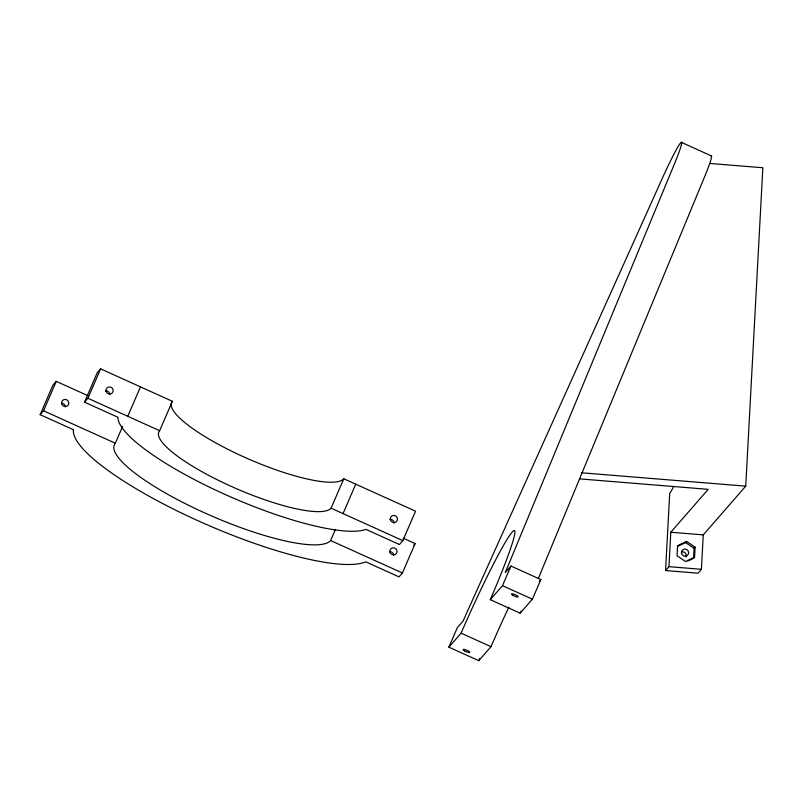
<?xml version="1.0" encoding="UTF-8"?>
<svg xmlns="http://www.w3.org/2000/svg" width="803" height="803" viewBox="0 0 803 803"><rect width="100%" height="100%" fill="white"/><g stroke="black" fill="none" stroke-linecap="round" stroke-linejoin="round"><path stroke-width="1.2" d="M710.123 163.471L762.85 167.757L745.736 486.146L703.257 534.878L701.4 569.297L698.008 573.191L665.567 570.552L669.722 493.082A118.402 16.863 -85.3 0 0 673.165 487.321M665.567 570.552L668.959 566.657L670.806 532.238L708.196 489.338L579.876 478.899M695.097 547.144L694.083 548.319L693.541 558.376L694.555 557.202L695.097 547.144L686.605 541.403L677.571 545.719L677.039 555.776L685.521 561.518L694.555 557.202M538.321 578.531L704.452 177.142A38.373 2.67 -65.7 0 0 710.886 156.053M403.156 538.161L415.131 543.571L402.403 572.981L399.011 576.875L365.726 561.829A162.266 36.496 23.4 0 1 197.869 520.685A162.266 36.496 23.4 0 1 73.434 429.715L40.15 414.669L52.878 385.259L56.27 381.365L88.2 395.799M40.15 414.669L43.543 410.775L56.27 381.365M84.506 402.152L97.233 372.743L100.626 368.848L172.374 401.289A94.292 21.209 23.4 0 0 243.5 456.766A94.292 21.209 23.4 0 0 343.794 478.769L415.552 511.21L402.825 540.62L399.432 544.514L365.947 529.378A138.146 31.076 23.4 0 1 223.987 493.965A138.146 31.076 23.4 0 1 117.981 417.289L84.506 402.152L87.898 398.268L100.626 368.848M402.403 572.981L330.605 540.529A118.402 26.64 23.4 0 1 204.655 512.896A118.402 26.64 23.4 0 1 115.341 443.226L122.678 426.263M127.757 416.285L140.485 386.875M402.825 540.62L331.067 508.179A94.292 21.209 23.4 0 1 230.772 486.176A94.292 21.209 23.4 0 1 159.646 430.699L172.374 401.289M331.067 508.179L343.794 478.769M330.605 540.529L335.383 529.498M343.032 513.589L355.759 484.179M448.877 647.168L457.369 627.565L463.07 621.02L662.927 176.971A38.373 2.67 -65.7 0 1 680.573 142.954A38.373 2.67 -65.7 0 1 674.55 163.631L505.268 572.599L510.969 566.055L540.871 579.575L532.389 599.179L520.173 613.191L490.272 599.68A94.292 6.565 -65.7 0 0 512.173 532.108A94.292 6.565 -65.7 0 0 461.093 633.155L448.877 647.168L478.779 660.688L490.994 646.676A94.292 6.565 -65.7 0 1 508.891 607.108M490.272 599.68L502.487 585.668L510.969 566.055M478.779 660.688L479.722 658.51M413.776 545.127L415.131 543.571M539.245 581.442L540.871 579.575M677.692 546.351L685.591 542.577L686.605 541.403M687.9 561.076L692.407 558.918M581.262 472.766L745.736 486.146M670.806 532.238L703.257 534.878M668.959 566.657L701.4 569.297M681.315 142.312L711.217 155.832M87.898 398.268L159.646 430.699M502.487 585.668L532.389 599.179M43.543 410.775L115.341 443.226M461.093 633.155L490.994 646.676M685.591 542.577L694.083 548.319M521.107 611.033A94.292 6.565 -65.7 0 1 520.173 613.191M681.366 552.012A3.613 3.513 41.1 0 1 685.953 556.87M61.55 403.317A3.613 3.513 41.1 0 1 65.384 406.709M389.806 551.701A3.613 3.513 41.1 0 1 393.641 555.445M105.534 390.85A3.613 3.513 41.1 0 1 109.74 394.554M389.867 519.37A3.613 3.513 41.1 0 1 394.072 523.084M464.495 650.872A3.613 0.813 23.4 0 0 469.755 652.377A3.613 0.813 23.4 0 0 465.057 649.577A3.613 0.813 23.4 0 0 464.495 650.872M512.886 595.344A3.613 0.813 23.4 0 0 518.156 596.85A3.613 0.813 23.4 0 0 513.448 594.049A3.613 0.813 23.4 0 0 512.886 595.344M681.617 553.518A3.613 3.513 41.1 0 0 687.619 555.174A3.613 3.513 41.1 0 0 685.913 549.202A3.613 3.513 41.1 0 0 681.617 553.518M61.761 403.829A3.613 3.513 41.1 0 0 67.753 405.555A3.613 3.513 41.1 0 0 66.117 399.563A3.613 3.513 41.1 0 0 61.761 403.829M390.017 552.203A3.613 3.513 41.1 0 0 396.009 553.94A3.613 3.513 41.1 0 0 394.363 547.947A3.613 3.513 41.1 0 0 390.017 552.203M106.116 391.322A3.613 3.513 41.1 0 0 112.099 393.048A3.613 3.513 41.1 0 0 110.463 387.056A3.613 3.513 41.1 0 0 106.116 391.322M390.439 519.842A3.613 3.513 41.1 0 0 396.431 521.569A3.613 3.513 41.1 0 0 394.795 515.576A3.613 3.513 41.1 0 0 390.439 519.842"/></g></svg>
